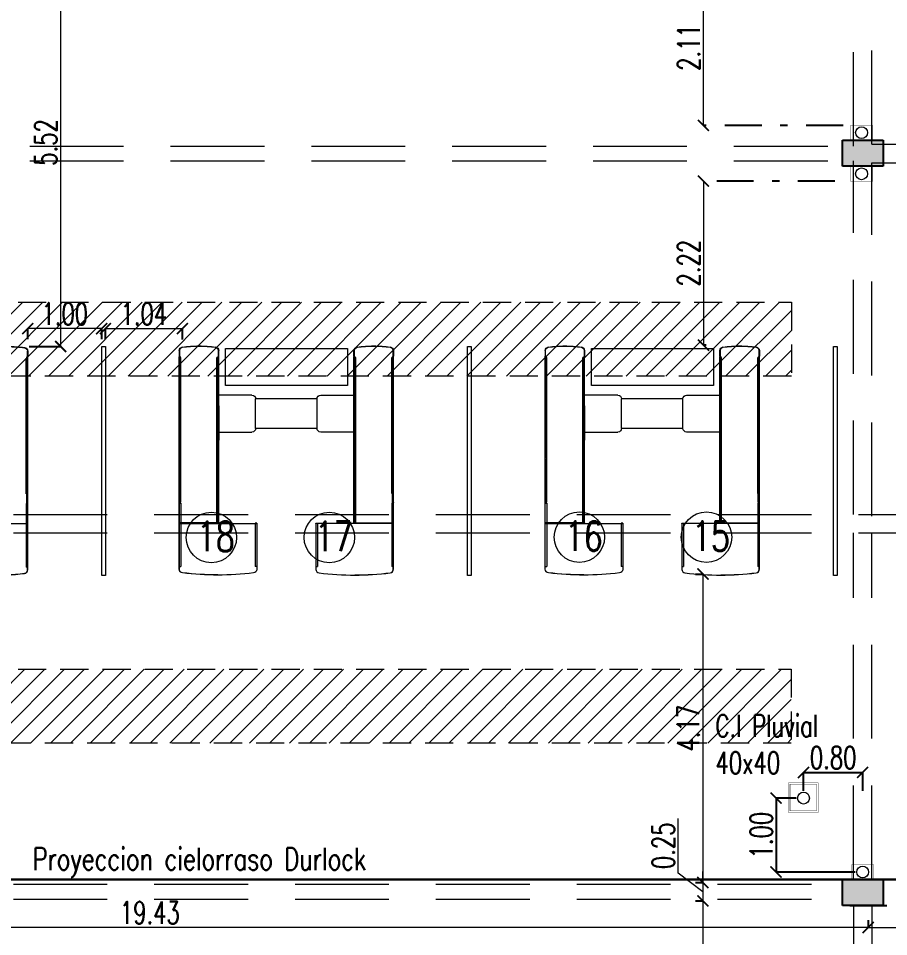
# Model space of a CAD drawing. Header units: millimetres. Extents: x 2828 to 3406, y 849 to 1266.
# Drawn here: x 2907.21 to 2918.99, y 1095.88 to 1108.31 of the extents above; entities that cross this region are included whole.
import ezdxf

# ---------------------------------------------------------------- set-up
doc = ezdxf.new("R2010")
doc.units = ezdxf.units.MM
doc.header["$PDMODE"] = 34
doc.header["$PDSIZE"] = -10
doc.linetypes.add('DASHDOT', pattern=[1, 0.5, -0.25, 0, -0.25])
doc.linetypes.add('DASHED', pattern=[19.05, 12.7, -6.35])
doc.layers.get('DEFPOINTS').update_dxf_attribs({"lineweight": 5})
for name, color, linetype, lineweight in [('0.05', 64, 'Continuous', 5), ('0.15', 41, 'Continuous', 13), ('0.2', 4, 'Continuous', 15), ('0.30', 1, 'Continuous', 25), ('arq cotas', 152, 'Continuous', 13), ('arq tex', 31, 'Continuous', 5), ('columnas', 12, 'Continuous', 20), ('equipa cotas', 222, 'Continuous', 5), ('EQUIPAMIENTO', 4, 'Continuous', 15), ('proyecciones', 221, 'DASHED', 5)]:
    doc.layers.add(name, color=color, linetype=linetype, lineweight=lineweight)
doc.layers.add('lucernarios nuevos', color=252, linetype='DASHED', lineweight=9, true_color=0x696969)
doc.layers.add('texto pluviales', color=52, linetype='Continuous')
doc.styles.add('100', font='romans.shx', dxfattribs={"width": 0.75, "height": 0.2})
doc.styles.add('250-cts', font='romans.shx', dxfattribs={"width": 0.7, "height": 0.25})
doc.dimstyles.new('250', dxfattribs={"dimtxt": 0.3, "dimasz": 0.15, "dimexe": 0, "dimexo": 0.1, "dimgap": 0.05, "dimtad": 1, "dimzin": 0, "dimdsep": 46, "dimtxsty": '250-cts', "dimblk": 'ARCHTICK', "dimcen": 0.02, "dimclrd": 256, "dimclre": 256, "dimclrt": 256, "dimazin": 0, "dimtfac": 1, "dimtofl": 0, "dimtmove": 1, "dimatfit": 0, "dimldrblk": 'OPEN90', "dimfxl": 1, "dimtolj": 1, "dimtzin": 0, "dimlwd": -1, "dimarcsym": 0})

# ---------------------------------------------------------------- blocks, each defined once
blk = doc.blocks.new('jujujujujuj')
for p, q in [((735.859, -551.255), (735.859, -551.333)), ((735.859, -551.272), (735.859, -551.333)), ((735.859, -551.903), (735.859, -551.339)), ((735.861, -551.255), (735.861, -551.33)), ((735.861, -551.255), (735.861, -551.333)), ((735.861, -551.333), (735.861, -551.256)), ((735.861, -551.272), (735.861, -551.333)), ((735.862, -551.334), (735.861, -551.333)), ((735.861, -551.903), (735.861, -551.337)), ((735.861, -551.349), (735.882, -551.349)), ((735.862, -551.466), (735.862, -551.334)), ((735.863, -551.334), (735.871, -551.334)), ((735.863, -551.334), (735.871, -551.334)), ((735.871, -551.336), (735.863, -551.336)), ((735.863, -551.903), (735.863, -551.336)), ((735.871, -551.336), (735.863, -551.336)), ((735.871, -551.336), (735.863, -551.336)), ((735.871, -551.349), (735.863, -551.349)), ((735.871, -551.336), (735.871, -551.334)), ((735.871, -551.336), (735.871, -551.334)), ((735.871, -551.336), (735.871, -551.338)), ((735.878, -551.903), (735.878, -551.349)), ((735.882, -551.903), (735.882, -551.349)), ((736.391, -551.349), (736.37, -551.349)), ((736.37, -551.903), (736.37, -551.349)), ((736.374, -551.903), (736.374, -551.349)), ((736.381, -551.334), (736.389, -551.334)), ((736.381, -551.336), (736.381, -551.334)), ((736.381, -551.334), (736.389, -551.334)), ((736.381, -551.336), (736.381, -551.334)), ((736.381, -551.336), (736.389, -551.336)), ((736.381, -551.336), (736.381, -551.338)), ((736.381, -551.336), (736.389, -551.336)), ((736.381, -551.336), (736.389, -551.336)), ((736.389, -551.334), (736.39, -551.333)), ((736.389, -551.466), (736.389, -551.334)), ((736.389, -551.903), (736.389, -551.336)), ((736.39, -551.333), (736.39, -551.256)), ((736.391, -551.255), (736.391, -551.33)), ((736.391, -551.255), (736.391, -551.325)), ((736.391, -551.333), (736.391, -551.255)), ((736.391, -551.333), (736.391, -551.272)), ((736.391, -551.903), (736.391, -551.337)), ((736.393, -551.333), (736.393, -551.255)), ((736.393, -551.333), (736.393, -551.272)), ((736.393, -551.903), (736.393, -551.339)), ((738.13, -551.228), (736.481, -551.228)), ((736.481, -551.228), (736.481, -551.726)), ((738.13, -551.726), (738.13, -551.228)), ((738.223, -551.333), (738.223, -551.255)), ((738.223, -551.333), (738.223, -551.272)), ((738.223, -551.903), (738.223, -551.339)), ((738.225, -551.255), (738.225, -551.33)), ((738.225, -551.255), (738.225, -551.325)), ((738.225, -551.333), (738.225, -551.255)), ((738.225, -551.333), (738.225, -551.256)), ((738.225, -551.333), (738.225, -551.272)), ((738.226, -551.334), (738.225, -551.333)), ((738.225, -551.903), (738.225, -551.337)), ((738.225, -551.349), (738.246, -551.349)), ((738.226, -551.466), (738.226, -551.334)), ((738.235, -551.334), (738.226, -551.334)), ((738.235, -551.334), (738.226, -551.334)), ((738.235, -551.336), (738.226, -551.336)), ((738.226, -551.903), (738.226, -551.336)), ((738.235, -551.336), (738.226, -551.336)), ((738.235, -551.336), (738.226, -551.336)), ((738.235, -551.336), (738.235, -551.334)), ((738.235, -551.336), (738.235, -551.334)), ((738.235, -551.336), (738.235, -551.338)), ((738.241, -551.903), (738.241, -551.349)), ((738.246, -551.903), (738.246, -551.349)), ((738.755, -551.349), (738.733, -551.349)), ((738.733, -551.903), (738.733, -551.349)), ((738.738, -551.903), (738.738, -551.349)), ((738.753, -551.334), (738.744, -551.334)), ((738.744, -551.336), (738.744, -551.334)), ((738.753, -551.334), (738.744, -551.334)), ((738.744, -551.336), (738.744, -551.334)), ((738.744, -551.336), (738.753, -551.336)), ((738.744, -551.336), (738.744, -551.338)), ((738.744, -551.336), (738.753, -551.336)), ((738.744, -551.336), (738.753, -551.336)), ((738.744, -551.349), (738.753, -551.349)), ((738.753, -551.334), (738.754, -551.333)), ((738.753, -551.466), (738.753, -551.334)), ((738.753, -551.903), (738.753, -551.336)), ((738.754, -551.333), (738.754, -551.256)), ((738.755, -551.255), (738.755, -551.33)), ((738.755, -551.255), (738.755, -551.333)), ((738.755, -551.272), (738.755, -551.333)), ((738.755, -551.903), (738.755, -551.337)), ((738.756, -551.255), (738.756, -551.333)), ((738.756, -551.272), (738.756, -551.333)), ((738.756, -551.903), (738.756, -551.339)), ((735.863, -551.697), (735.878, -551.697)), ((736.374, -551.697), (736.389, -551.697)), ((738.241, -551.697), (738.226, -551.697)), ((738.753, -551.697), (738.738, -551.697)), ((736.481, -551.726), (738.13, -551.726)), ((735.859, -552.469), (735.859, -551.903)), ((735.861, -552.469), (735.861, -551.903)), ((735.862, -552.469), (735.862, -551.903)), ((735.863, -552.469), (735.863, -551.903)), ((735.878, -552.469), (735.878, -551.903)), ((735.882, -552.469), (735.882, -551.903)), ((736.37, -553.588), (736.37, -551.903)), ((736.374, -552.721), (736.374, -551.903)), ((736.389, -552.469), (736.389, -551.903)), ((736.389, -552.469), (736.389, -551.903)), ((736.391, -552.469), (736.391, -551.903)), ((736.843, -551.858), (736.393, -551.858)), ((736.393, -552.469), (736.393, -551.903)), ((736.893, -552.308), (736.893, -551.908)), ((736.893, -551.908), (737.723, -551.908)), ((737.723, -552.308), (737.723, -551.908)), ((737.773, -551.858), (738.223, -551.858)), ((738.223, -552.469), (738.223, -551.903)), ((738.225, -552.469), (738.225, -551.903)), ((738.226, -552.469), (738.226, -551.903)), ((738.226, -552.469), (738.226, -551.903)), ((738.241, -552.721), (738.241, -551.903)), ((738.246, -553.588), (738.246, -551.903)), ((738.733, -552.469), (738.733, -551.903)), ((738.738, -552.469), (738.738, -551.903)), ((738.753, -552.469), (738.753, -551.903)), ((738.753, -552.469), (738.753, -551.903)), ((738.755, -552.469), (738.755, -551.903)), ((738.756, -552.469), (738.756, -551.903)), ((736.393, -552.004), (736.393, -552.469)), ((738.223, -552.004), (738.223, -552.469)), ((736.893, -552.308), (737.723, -552.308)), ((736.393, -552.358), (736.843, -552.358)), ((738.223, -552.358), (737.773, -552.358)), ((735.859, -553.308), (735.859, -552.469)), ((735.861, -553.308), (735.861, -552.469)), ((735.863, -552.711), (735.863, -552.469)), ((735.878, -552.706), (735.878, -552.469)), ((735.882, -553.188), (735.882, -552.469)), ((736.391, -553.586), (736.391, -552.469)), ((736.393, -553.587), (736.393, -552.469)), ((738.223, -553.587), (738.223, -552.469)), ((738.225, -553.586), (738.225, -552.469)), ((738.733, -553.188), (738.733, -552.469)), ((738.738, -552.706), (738.738, -552.469)), ((738.753, -552.711), (738.753, -552.469)), ((738.755, -553.308), (738.755, -552.469)), ((738.756, -553.308), (738.756, -552.469)), ((735.864, -552.72), (735.864, -553.311)), ((735.878, -552.721), (735.878, -553.308)), ((736.374, -552.721), (736.374, -553.586)), ((736.387, -552.72), (736.387, -553.586)), ((738.229, -552.72), (738.229, -553.586)), ((738.241, -552.721), (738.241, -553.586)), ((738.738, -552.721), (738.738, -553.308)), ((738.752, -552.72), (738.752, -553.311)), ((735.878, -553.188), (735.882, -553.188)), ((738.738, -553.188), (738.733, -553.188)), ((735.861, -553.308), (735.882, -553.308)), ((735.861, -553.318), (735.882, -553.318)), ((738.755, -553.308), (738.733, -553.308)), ((738.755, -553.318), (738.733, -553.318)), ((736.391, -553.586), (736.37, -553.586)), ((738.225, -553.586), (738.246, -553.586)), ((735.861, -553.593), (736.908, -553.593)), ((735.871, -553.59), (735.863, -553.59)), ((735.871, -553.591), (735.863, -553.591)), ((735.871, -553.595), (735.863, -553.595)), ((735.871, -553.596), (735.863, -553.596)), ((736.387, -553.588), (735.864, -553.588)), ((736.387, -553.59), (735.864, -553.59)), ((735.871, -553.591), (735.871, -553.59)), ((735.871, -553.595), (735.871, -553.596)), ((736.381, -553.59), (736.381, -553.588)), ((736.381, -553.588), (736.389, -553.588)), ((736.381, -553.59), (736.389, -553.59)), ((736.909, -553.59), (736.886, -553.59)), ((736.897, -553.595), (736.906, -553.595)), ((736.897, -553.595), (736.897, -553.596)), ((736.897, -553.596), (736.906, -553.596)), ((737.706, -553.59), (737.729, -553.59)), ((738.755, -553.593), (737.708, -553.593)), ((737.718, -553.595), (737.709, -553.595)), ((737.718, -553.596), (737.709, -553.596)), ((737.718, -553.595), (737.718, -553.596)), ((738.235, -553.588), (738.226, -553.588)), ((738.235, -553.59), (738.226, -553.59)), ((738.229, -553.588), (738.752, -553.588)), ((738.229, -553.59), (738.752, -553.59)), ((738.235, -553.59), (738.235, -553.588)), ((738.744, -553.591), (738.744, -553.59)), ((738.744, -553.59), (738.753, -553.59)), ((738.744, -553.591), (738.753, -553.591)), ((738.744, -553.595), (738.753, -553.595)), ((738.744, -553.595), (738.744, -553.596)), ((738.744, -553.596), (738.753, -553.596)), ((735.861, -554.178), (735.882, -554.178)), ((736.908, -554.178), (736.886, -554.178)), ((737.708, -554.178), (737.729, -554.178)), ((738.755, -554.178), (738.733, -554.178))]:
    blk.add_line(p, q)
for points in [[(736.382, -554.293, -0.031264), (735.903, -554.263, -0.382093), (735.859, -554.214), (735.859, -553.308)], [(736.382, -554.291, -0.031265), (735.903, -554.262, -0.382159), (735.861, -554.214), (735.861, -553.311)], [(738.234, -554.291, 0.031265), (738.712, -554.262, 0.382159), (738.755, -554.214), (738.755, -553.308)], [(738.234, -554.293, 0.031264), (738.713, -554.263, 0.382093), (738.756, -554.214), (738.756, -553.308)], [(736.909, -553.59), (736.909, -554.214, -0.382093), (736.866, -554.263, -0.030828), (736.38, -554.293)], [(737.706, -553.59), (737.706, -554.214, 0.382093), (737.75, -554.263, 0.030828), (738.236, -554.293)]]:
    blk.add_lwpolyline(points, format="xyb")
for points in [[(735.882, -553.318), (735.882, -554.178)], [(738.733, -553.318), (738.733, -554.178)], [(736.886, -553.59), (736.886, -554.178)], [(736.908, -553.598), (736.908, -554.227)], [(737.708, -553.598), (737.708, -554.227)], [(737.729, -553.59), (737.729, -554.178)]]:
    blk.add_lwpolyline(points)
for centre, radius, start, end in [((735.915, -551.261), 0.0556, 103.2615, 173.5291), ((735.915, -551.261), 0.054, 103.2615, 173.5291), ((735.915, -551.261), 0.054, 103.2615, 173.5291), ((735.915, -551.262), 0.054, 104.4487, 173.5291), ((736.126, -552.971), 1.778, 90, 97.2347), ((736.126, -552.948), 1.753, 90, 97.3521), ((736.126, -552.971), 1.777, 90, 97.2347), ((736.126, -552.971), 1.777, 90, 97.2347), ((736.126, -552.971), 1.778, 82.7653, 90), ((736.126, -552.948), 1.753, 82.6479, 90), ((736.126, -552.971), 1.777, 82.7653, 90), ((736.126, -552.971), 1.777, 82.7653, 90), ((736.337, -551.261), 0.0556, 6.4709, 76.7385), ((736.337, -551.261), 0.054, 6.4709, 76.7385), ((736.337, -551.261), 0.054, 6.4709, 76.7385), ((736.337, -551.262), 0.054, 6.4709, 75.5513), ((738.278, -551.261), 0.0556, 103.2615, 173.5291), ((738.278, -551.261), 0.054, 103.2615, 173.5291), ((738.278, -551.261), 0.054, 103.2615, 173.5291), ((738.279, -551.262), 0.054, 104.4487, 173.5291), ((738.49, -552.948), 1.753, 90, 97.3521), ((738.49, -552.971), 1.778, 90, 97.2347), ((738.49, -552.971), 1.777, 90, 97.2347), ((738.49, -552.971), 1.777, 90, 97.2347), ((738.49, -552.971), 1.778, 82.7653, 90), ((738.49, -552.948), 1.753, 82.6479, 90), ((738.49, -552.971), 1.777, 82.7653, 90), ((738.49, -552.971), 1.777, 82.7653, 90), ((738.701, -551.261), 0.054, 6.4709, 76.7385), ((738.701, -551.261), 0.054, 6.4709, 76.7385), ((738.701, -551.261), 0.0556, 6.4709, 76.7385), ((738.701, -551.262), 0.054, 6.4709, 75.5513), ((735.863, -551.333), 0.0032, 180, 270), ((735.863, -551.333), 0.0032, 180, 270), ((735.863, -551.339), 0.0032, 90, 180), ((735.863, -551.333), 0.0016, 180, 270), ((735.863, -551.333), 0.0016, 180, 270), ((736.389, -551.333), 0.0016, 270, 0), ((736.389, -551.333), 0.0032, 270, 0), ((736.389, -551.333), 0.0016, 270, 0), ((736.389, -551.333), 0.0032, 270, 0), ((736.389, -551.339), 0.0032, 0, 90), ((738.226, -551.333), 0.0032, 180, 270), ((738.226, -551.333), 0.0032, 180, 270), ((738.226, -551.339), 0.0032, 90, 180), ((738.226, -551.333), 0.0016, 180, 270), ((738.226, -551.333), 0.0016, 180, 270), ((738.753, -551.333), 0.0016, 270, 0), ((738.753, -551.333), 0.0032, 270, 0), ((738.753, -551.333), 0.0016, 270, 0), ((738.753, -551.333), 0.0032, 270, 0), ((738.753, -551.339), 0.0032, 0, 90), ((736.843, -551.908), 0.05, 0, 90), ((737.773, -551.908), 0.05, 90, 180), ((736.843, -552.308), 0.05, 270, 0), ((737.773, -552.308), 0.05, 180, 270), ((735.863, -553.308), 0.0032, 180, 286.3348), ((735.863, -553.308), 0.0016, 180, 304.2289), ((738.753, -553.308), 0.0032, 253.6652, 0), ((738.753, -553.308), 0.0016, 235.7711, 0), ((736.389, -553.587), 0.0032, 270, 0), ((736.389, -553.587), 0.0016, 270, 0), ((738.226, -553.587), 0.0032, 180, 270), ((738.226, -553.587), 0.0016, 180, 270), ((735.863, -553.598), 0.0032, 90, 180), ((735.863, -553.598), 0.0016, 90, 180), ((736.906, -553.598), 0.0032, 0, 90), ((736.906, -553.598), 0.0016, 0, 90), ((737.709, -553.598), 0.0032, 90, 180), ((737.709, -553.598), 0.0016, 90, 180), ((738.753, -553.598), 0.0032, 0, 90), ((738.753, -553.598), 0.0016, 0, 90)]:
    blk.add_arc(centre, radius, start, end)
blk = doc.blocks.new('columnas')
at = {"layer": '0.05'}
h = blk.add_hatch(color=256, dxfattribs=at)
h.dxf.hatch_style = 1
h.paths.add_polyline_path([(7.351, 49.616), (7.901, 49.616), (7.901, 49.966), (7.351, 49.966)])
at = {"layer": '0.30', "lineweight": -2, "ltscale": 0.05}
h = blk.add_hatch(dxfattribs=at)
h.set_pattern_fill('ANSI31', color=256, scale=10000000000)
h.paths.add_polyline_path([(7.351, 49.616), (7.901, 49.616), (7.901, 49.966), (7.351, 49.966)])
at = {"layer": '0.15', "lineweight": -2, "ltscale": 0.05}
for p, q in [((7.901, 49.966), (7.351, 49.966)), ((7.351, 49.966), (7.351, 49.616)), ((7.901, 49.616), (7.901, 49.966)), ((7.351, 49.616), (7.901, 49.616))]:
    blk.add_line(p, q, dxfattribs=at)
at = {"layer": '0.30'}
for p, q in [((7.351, 49.966), (7.901, 49.966)), ((7.351, 49.616), (7.351, 49.966)), ((7.901, 49.966), (7.901, 49.616)), ((7.901, 49.616), (7.351, 49.616))]:
    blk.add_line(p, q, dxfattribs=at)
blk = doc.blocks.new('_ARCHTICK')
at = {"color": 0, "linetype": 'ByBlock', "const_width": 0.15}
blk.add_lwpolyline([(-0.5, -0.5), (0.5, 0.5)], dxfattribs=at)
blk = doc.blocks.new('*D184')
at = {"layer": 'arq cotas', "linetype": 'DASHDOT', "lineweight": -2, "transparency": 16777216}
for p, q in [((2918.709, 1096.107), (2918.709, 1096.007)), ((2936.936, 1095.907), (2936.936, 1096.007))]:
    blk.add_line(p, q, dxfattribs=at)
at = {"layer": 'arq cotas', "transparency": 16777216}
blk.add_line((2918.709, 1096.007), (2936.936, 1096.007), dxfattribs=at)
at = {"layer": 'DEFPOINTS', "color": 0, "transparency": 16777216}
for p in [(2918.709, 1096.007), (2936.936, 1096.007), (2936.936, 1096.007)]:
    blk.add_point(p, dxfattribs=at)
at = {"layer": 'arq cotas', "transparency": 16777216, "xscale": 0.15, "yscale": 0.15, "zscale": 0.15, "rotation": 180}
blk.add_blockref('_ARCHTICK', (2918.709, 1096.007), dxfattribs=at)
at = {"layer": 'arq cotas', "transparency": 16777216, "xscale": 0.15, "yscale": 0.15, "zscale": 0.15}
blk.add_blockref('_ARCHTICK', (2936.936, 1096.007), dxfattribs=at)
at = {"layer": 'arq cotas', "transparency": 16777216, "insert": (2927.823, 1096.207), "char_height": 0.3, "attachment_point": 5, "style": '250-cts'}
blk.add_mtext('\\A1;18.23', dxfattribs=at)
blk = doc.blocks.new('_Open90')
at = {"color": 0, "linetype": 'ByBlock', "lineweight": -2}
for p, q in [((0, 0), (-1, 0)), ((-0.5, 0.5), (0, 0)), ((0, 0), (-0.5, -0.5))]:
    blk.add_line(p, q, dxfattribs=at)
blk = doc.blocks.new('*D280')
at = {"layer": 'DEFPOINTS', "color": 0, "transparency": 16777216}
for p in [(2918.359, 1106.106), (2916.481, 1103.886), (2916.615, 1103.886)]:
    blk.add_point(p, dxfattribs=at)
at = {"layer": 'equipa cotas', "linetype": 'DASHDOT', "lineweight": -2, "transparency": 16777216}
for p, q in [((2918.259, 1106.106), (2916.481, 1106.106)), ((2916.515, 1103.886), (2916.481, 1103.886))]:
    blk.add_line(p, q, dxfattribs=at)
at = {"layer": 'equipa cotas', "transparency": 16777216}
blk.add_line((2916.481, 1106.106), (2916.481, 1103.886), dxfattribs=at)
at = {"layer": 'equipa cotas', "transparency": 16777216, "xscale": 0.15, "yscale": 0.15, "zscale": 0.15}
for p, rotation in [((2916.481, 1106.106), 90), ((2916.481, 1103.886), 270)]:
    blk.add_blockref('_ARCHTICK', p, dxfattribs=dict(at, rotation=rotation))
at = {"layer": 'equipa cotas', "transparency": 16777216, "insert": (2916.281, 1104.996), "char_height": 0.3, "attachment_point": 5, "rotation": 90, "style": '250-cts'}
blk.add_mtext('\\A1;2.22', dxfattribs=at)
blk = doc.blocks.new('*D217')
at = {"layer": 'DEFPOINTS', "color": 0, "transparency": 16777216}
for p in [(2916.473, 1100.789), (2916.473, 1096.617), (2916.473, 1096.617)]:
    blk.add_point(p, dxfattribs=at)
at = {"layer": 'equipa cotas', "linetype": 'DASHDOT', "lineweight": -2, "transparency": 16777216}
for p, q in [((2916.373, 1100.789), (2916.473, 1100.789)), ((2916.373, 1096.617), (2916.473, 1096.617))]:
    blk.add_line(p, q, dxfattribs=at)
at = {"layer": 'equipa cotas', "transparency": 16777216}
blk.add_line((2916.473, 1100.789), (2916.473, 1096.617), dxfattribs=at)
at = {"layer": 'equipa cotas', "transparency": 16777216, "xscale": 0.15, "yscale": 0.15, "zscale": 0.15}
for p, rotation in [((2916.473, 1100.789), 90), ((2916.473, 1096.617), 270)]:
    blk.add_blockref('_ARCHTICK', p, dxfattribs=dict(at, rotation=rotation))
at = {"layer": 'equipa cotas', "transparency": 16777216, "insert": (2916.273, 1098.703), "char_height": 0.3, "attachment_point": 5, "rotation": 90, "style": '250-cts'}
blk.add_mtext('\\A1;4.17', dxfattribs=at)
blk = doc.blocks.new('*D218')
at = {"layer": 'DEFPOINTS', "color": 0, "transparency": 16777216}
for p in [(2916.473, 1096.367), (2916.473, 1092.576), (2916.48, 1092.576)]:
    blk.add_point(p, dxfattribs=at)
at = {"layer": 'equipa cotas', "linetype": 'DASHDOT', "lineweight": -2, "transparency": 16777216}
for p, q in [((2916.373, 1096.367), (2916.473, 1096.367)), ((2916.38, 1092.576), (2916.473, 1092.576))]:
    blk.add_line(p, q, dxfattribs=at)
at = {"layer": 'equipa cotas', "transparency": 16777216}
blk.add_line((2916.473, 1096.367), (2916.473, 1092.576), dxfattribs=at)
at = {"layer": 'equipa cotas', "transparency": 16777216, "xscale": 0.15, "yscale": 0.15, "zscale": 0.15}
for p, rotation in [((2916.473, 1096.367), 90), ((2916.473, 1092.576), 270)]:
    blk.add_blockref('_ARCHTICK', p, dxfattribs=dict(at, rotation=rotation))
at = {"layer": 'equipa cotas', "transparency": 16777216, "insert": (2916.273, 1094.472), "char_height": 0.3, "attachment_point": 5, "rotation": 90, "style": '250-cts'}
blk.add_mtext('\\A1;3.79', dxfattribs=at)
blk = doc.blocks.new('*D226')
at = {"layer": 'DEFPOINTS', "color": 0, "transparency": 16777216}
for p in [(2907.785, 1109.387), (2907.26, 1103.868), (2907.785, 1103.868)]:
    blk.add_point(p, dxfattribs=at)
at = {"layer": 'equipa cotas', "linetype": 'DASHDOT', "lineweight": -2, "transparency": 16777216}
for p, q in [((2907.685, 1109.387), (2907.785, 1109.387)), ((2907.36, 1103.868), (2907.785, 1103.868))]:
    blk.add_line(p, q, dxfattribs=at)
at = {"layer": 'equipa cotas', "transparency": 16777216}
blk.add_line((2907.785, 1109.387), (2907.785, 1103.868), dxfattribs=at)
at = {"layer": 'equipa cotas', "transparency": 16777216, "xscale": 0.15, "yscale": 0.15, "zscale": 0.15}
for p, rotation in [((2907.785, 1109.387), 90), ((2907.785, 1103.868), 270)]:
    blk.add_blockref('_ARCHTICK', p, dxfattribs=dict(at, rotation=rotation))
at = {"layer": 'equipa cotas', "transparency": 16777216, "insert": (2907.585, 1106.628), "char_height": 0.3, "attachment_point": 5, "rotation": 90, "style": '250-cts'}
blk.add_mtext('\\A1;5.52', dxfattribs=at)
blk = doc.blocks.new('*D239')
at = {"layer": 'DEFPOINTS', "color": 0, "transparency": 16777216}
for p in [(2916.473, 1096.617), (2916.473, 1096.367), (2916.48, 1096.367)]:
    blk.add_point(p, dxfattribs=at)
at = {"layer": 'equipa cotas', "transparency": 16777216}
for p, q in [((2916.138, 1096.743), (2916.138, 1097.483)), ((2916.473, 1096.492), (2916.138, 1096.743)), ((2916.473, 1096.617), (2916.473, 1096.767)), ((2916.473, 1096.617), (2916.473, 1096.367)), ((2916.473, 1096.367), (2916.473, 1096.217))]:
    blk.add_line(p, q, dxfattribs=at)
at = {"layer": 'equipa cotas', "linetype": 'DASHDOT', "lineweight": -2, "transparency": 16777216}
for p, q in [((2916.373, 1096.617), (2916.473, 1096.617)), ((2916.38, 1096.367), (2916.473, 1096.367))]:
    blk.add_line(p, q, dxfattribs=at)
at = {"layer": 'equipa cotas', "transparency": 16777216, "xscale": 0.15, "yscale": 0.15, "zscale": 0.15}
for p, rotation in [((2916.473, 1096.617), 270), ((2916.473, 1096.367), 90)]:
    blk.add_blockref('_ARCHTICK', p, dxfattribs=dict(at, rotation=rotation))
at = {"layer": 'equipa cotas', "transparency": 16777216, "insert": (2915.938, 1097.113), "char_height": 0.3, "attachment_point": 5, "rotation": 90, "style": '250-cts'}
blk.add_mtext('\\A1;0.25', dxfattribs=at)
blk = doc.blocks.new('*D266')
at = {"layer": 'DEFPOINTS', "color": 0, "transparency": 16777216}
for p in [(2907.34, 1104.11), (2907.34, 1103.868), (2908.34, 1103.868)]:
    blk.add_point(p, dxfattribs=at)
at = {"layer": 'equipa cotas', "linetype": 'DASHDOT', "lineweight": -2, "transparency": 16777216}
for p, q in [((2907.34, 1103.968), (2907.34, 1104.11)), ((2908.34, 1103.968), (2908.34, 1104.11))]:
    blk.add_line(p, q, dxfattribs=at)
at = {"layer": 'equipa cotas', "transparency": 16777216}
blk.add_line((2908.34, 1104.11), (2907.34, 1104.11), dxfattribs=at)
at = {"layer": 'equipa cotas', "transparency": 16777216, "xscale": 0.15, "yscale": 0.15, "zscale": 0.15, "rotation": 180}
blk.add_blockref('_ARCHTICK', (2907.34, 1104.11), dxfattribs=at)
at = {"layer": 'equipa cotas', "transparency": 16777216, "xscale": 0.15, "yscale": 0.15, "zscale": 0.15}
blk.add_blockref('_ARCHTICK', (2908.34, 1104.11), dxfattribs=at)
at = {"layer": 'equipa cotas', "transparency": 16777216, "insert": (2907.84, 1104.31), "char_height": 0.3, "attachment_point": 5, "style": '250-cts'}
blk.add_mtext('\\A1;1.00', dxfattribs=at)
blk = doc.blocks.new('*D320')
at = {"layer": 'DEFPOINTS', "color": 0, "transparency": 16777216}
for p in [(2909.432, 1104.11), (2908.39, 1103.868), (2909.432, 1103.861)]:
    blk.add_point(p, dxfattribs=at)
at = {"layer": 'equipa cotas', "linetype": 'DASHDOT', "lineweight": -2, "transparency": 16777216}
for p, q in [((2908.39, 1103.968), (2908.39, 1104.11)), ((2909.432, 1103.961), (2909.432, 1104.11))]:
    blk.add_line(p, q, dxfattribs=at)
at = {"layer": 'equipa cotas', "transparency": 16777216}
blk.add_line((2908.39, 1104.11), (2909.432, 1104.11), dxfattribs=at)
at = {"layer": 'equipa cotas', "transparency": 16777216, "xscale": 0.15, "yscale": 0.15, "zscale": 0.15, "rotation": 180}
blk.add_blockref('_ARCHTICK', (2908.39, 1104.11), dxfattribs=at)
at = {"layer": 'equipa cotas', "transparency": 16777216, "xscale": 0.15, "yscale": 0.15, "zscale": 0.15}
blk.add_blockref('_ARCHTICK', (2909.432, 1104.11), dxfattribs=at)
at = {"layer": 'equipa cotas', "transparency": 16777216, "insert": (2908.911, 1104.31), "char_height": 0.3, "attachment_point": 5, "style": '250-cts'}
blk.add_mtext('\\A1;1.04', dxfattribs=at)
blk = doc.blocks.new('*D267')
at = {"layer": 'arq cotas', "linetype": 'DASHDOT', "lineweight": -2, "transparency": 16777216}
for p, q in [((2899.277, 1096.207), (2899.277, 1096.007)), ((2918.709, 1096.107), (2918.709, 1096.007))]:
    blk.add_line(p, q, dxfattribs=at)
at = {"layer": 'arq cotas', "transparency": 16777216}
blk.add_line((2918.709, 1096.007), (2899.277, 1096.007), dxfattribs=at)
at = {"layer": 'DEFPOINTS', "color": 0, "transparency": 16777216}
for p in [(2899.277, 1096.307), (2899.277, 1096.007), (2918.709, 1096.007)]:
    blk.add_point(p, dxfattribs=at)
at = {"layer": 'arq cotas', "transparency": 16777216, "xscale": 0.15, "yscale": 0.15, "zscale": 0.15, "rotation": 180}
blk.add_blockref('_ARCHTICK', (2899.277, 1096.007), dxfattribs=at)
at = {"layer": 'arq cotas', "transparency": 16777216, "xscale": 0.15, "yscale": 0.15, "zscale": 0.15}
blk.add_blockref('_ARCHTICK', (2918.709, 1096.007), dxfattribs=at)
at = {"layer": 'arq cotas', "transparency": 16777216, "insert": (2908.993, 1096.207), "char_height": 0.3, "attachment_point": 5, "style": '250-cts'}
blk.add_mtext('\\A1;19.43', dxfattribs=at)
blk = doc.blocks.new('*D363')
at = {"layer": 'DEFPOINTS', "color": 0, "transparency": 16777216}
for p in [(2917.834, 1097.758), (2917.462, 1096.758), (2918.634, 1096.758)]:
    blk.add_point(p, dxfattribs=at)
at = {"layer": 'texto pluviales', "lineweight": -2, "transparency": 16777216}
for p, q in [((2917.734, 1097.758), (2917.462, 1097.758)), ((2918.534, 1096.758), (2917.462, 1096.758))]:
    blk.add_line(p, q, dxfattribs=at)
at = {"layer": 'texto pluviales', "transparency": 16777216}
blk.add_line((2917.462, 1097.758), (2917.462, 1096.758), dxfattribs=at)
at = {"layer": 'texto pluviales', "transparency": 16777216, "xscale": 0.15, "yscale": 0.15, "zscale": 0.15}
for p, rotation in [((2917.462, 1097.758), 90), ((2917.462, 1096.758), 270)]:
    blk.add_blockref('_ARCHTICK', p, dxfattribs=dict(at, rotation=rotation))
at = {"layer": 'texto pluviales', "transparency": 16777216, "insert": (2917.262, 1097.258), "char_height": 0.3, "attachment_point": 5, "rotation": 90, "style": '250-cts'}
blk.add_mtext('\\A1;1.00', dxfattribs=at)
blk = doc.blocks.new('*D364')
at = {"layer": 'DEFPOINTS', "color": 0, "transparency": 16777216}
for p in [(2918.634, 1098.105), (2917.834, 1097.758), (2918.634, 1097.758)]:
    blk.add_point(p, dxfattribs=at)
at = {"layer": 'texto pluviales', "lineweight": -2, "transparency": 16777216}
for p, q in [((2917.834, 1097.858), (2917.834, 1098.105)), ((2918.634, 1097.858), (2918.634, 1098.105))]:
    blk.add_line(p, q, dxfattribs=at)
at = {"layer": 'texto pluviales', "transparency": 16777216}
blk.add_line((2917.834, 1098.105), (2918.634, 1098.105), dxfattribs=at)
at = {"layer": 'texto pluviales', "transparency": 16777216, "xscale": 0.15, "yscale": 0.15, "zscale": 0.15, "rotation": 180}
blk.add_blockref('_ARCHTICK', (2917.834, 1098.105), dxfattribs=at)
at = {"layer": 'texto pluviales', "transparency": 16777216, "xscale": 0.15, "yscale": 0.15, "zscale": 0.15}
blk.add_blockref('_ARCHTICK', (2918.634, 1098.105), dxfattribs=at)
at = {"layer": 'texto pluviales', "transparency": 16777216, "insert": (2918.234, 1098.305), "char_height": 0.3, "attachment_point": 5, "style": '250-cts'}
blk.add_mtext('\\A1;0.80', dxfattribs=at)
blk = doc.blocks.new('*D365')
at = {"layer": 'arq cotas', "linetype": 'DASHDOT', "lineweight": -2, "transparency": 16777216}
for p, q in [((2918.459, 1096.307), (2919.757, 1096.307)), ((2920.014, 1092.658), (2919.757, 1092.658))]:
    blk.add_line(p, q, dxfattribs=at)
at = {"layer": 'arq cotas', "transparency": 16777216}
blk.add_line((2919.757, 1096.307), (2919.757, 1092.658), dxfattribs=at)
at = {"layer": 'DEFPOINTS', "color": 0, "transparency": 16777216}
for p in [(2918.359, 1096.307), (2919.757, 1092.658), (2920.114, 1092.658)]:
    blk.add_point(p, dxfattribs=at)
at = {"layer": 'arq cotas', "transparency": 16777216, "xscale": 0.15, "yscale": 0.15, "zscale": 0.15}
for p, rotation in [((2919.757, 1096.307), 90), ((2919.757, 1092.658), 270)]:
    blk.add_blockref('_ARCHTICK', p, dxfattribs=dict(at, rotation=rotation))
at = {"layer": 'arq cotas', "transparency": 16777216, "insert": (2919.557, 1094.483), "char_height": 0.3, "attachment_point": 5, "rotation": 90, "style": '250-cts'}
blk.add_mtext('\\A1;3.65', dxfattribs=at)
blk = doc.blocks.new('*D374')
at = {"layer": 'DEFPOINTS', "color": 0, "transparency": 16777216}
for p in [(2916.481, 1108.966), (2917.197, 1108.966), (2918.468, 1106.859)]:
    blk.add_point(p, dxfattribs=at)
at = {"layer": 'equipa cotas', "linetype": 'DASHDOT', "lineweight": -2, "transparency": 16777216}
for p, q in [((2917.097, 1108.966), (2916.481, 1108.966)), ((2918.368, 1106.859), (2916.481, 1106.859))]:
    blk.add_line(p, q, dxfattribs=at)
at = {"layer": 'equipa cotas', "transparency": 16777216}
blk.add_line((2916.481, 1106.859), (2916.481, 1108.966), dxfattribs=at)
at = {"layer": 'equipa cotas', "transparency": 16777216, "xscale": 0.15, "yscale": 0.15, "zscale": 0.15}
for p, rotation in [((2916.481, 1108.966), 90), ((2916.481, 1106.859), 270)]:
    blk.add_blockref('_ARCHTICK', p, dxfattribs=dict(at, rotation=rotation))
at = {"layer": 'equipa cotas', "transparency": 16777216, "insert": (2916.281, 1107.912), "char_height": 0.3, "attachment_point": 5, "rotation": 90, "style": '250-cts'}
blk.add_mtext('\\A1;2.11', dxfattribs=at)
blk = doc.blocks.new('A$C371A6B59')
at = {"layer": 'lucernarios nuevos'}
h = blk.add_hatch(dxfattribs=at)
h.set_pattern_fill('ANSI31', color=256, scale=0.06)
h.set_pattern_definition([(45, (-2919.5706, -1108.54296), (-0.134703842, 0.134703842), [])])
h.paths.add_polyline_path([(-19.219, 1), (-1.902, 1), (-1.902, 0), (-19.219, 0)])
at = {"layer": 'lucernarios nuevos', "ltscale": 0.03}
blk.add_lwpolyline([(-19.219, 1), (-1.902, 1), (-1.902, 0), (-19.219, 0)], close=True, dxfattribs=at)

msp = doc.modelspace()

# ---------------------------------------------------------------- hatches: boundary and pattern name
at = {"layer": 'lucernarios nuevos', "ltscale": 0.03}
h = msp.add_hatch(dxfattribs=at)
h.set_pattern_fill('ANSI31', color=256, scale=0.06)
h.set_pattern_definition([(45, (0, -10.04184), (-0.134703842, 0.134703842), [])])
h.paths.add_polyline_path([(2900.351, 1099.501), (2917.668, 1099.501), (2917.668, 1098.501), (2900.351, 1098.501)])

# ---------------------------------------------------------------- linework, layer by layer
at = {"layer": '0.15', "const_width": 0.005}
for points in [[(2918.488, 1106.659), (2918.468, 1106.659), (2918.468, 1106.859), (2918.771, 1106.859), (2918.771, 1106.659), (2918.752, 1106.659)], [(2918.488, 1106.306), (2918.468, 1106.306), (2918.468, 1106.106), (2918.771, 1106.106), (2918.771, 1106.306), (2918.752, 1106.306)], [(2918.765, 1096.657), (2918.785, 1096.657), (2918.785, 1096.857), (2918.483, 1096.857), (2918.483, 1096.657), (2918.502, 1096.657)]]:
    msp.add_lwpolyline(points, dxfattribs=at)
at = {"layer": '0.15', "const_width": 0.005, "elevation": 84.772}
for points in [[(2917.631, 1097.965), (2918.031, 1097.965), (2918.031, 1097.565), (2917.631, 1097.565)], [(2917.651, 1097.945), (2918.011, 1097.945), (2918.011, 1097.585), (2917.651, 1097.585)]]:
    msp.add_lwpolyline(points, close=True, dxfattribs=at)
at = {"layer": '0.2'}
for centre in [(2918.619, 1106.761), (2918.619, 1106.204), (2917.834, 1097.758), (2918.634, 1096.758)]:
    msp.add_circle(centre, 0.08, dxfattribs=at)
at = {"layer": 'EQUIPAMIENTO'}
for points in [[(2908.34, 1103.868), (2908.39, 1103.868), (2908.39, 1100.768), (2908.34, 1100.768)], [(2913.29, 1103.868), (2913.34, 1103.868), (2913.34, 1100.768), (2913.29, 1100.768)], [(2918.24, 1103.868), (2918.29, 1103.868), (2918.29, 1100.768), (2918.24, 1100.768)]]:
    msp.add_lwpolyline(points, close=True, dxfattribs=at)
for centre in [(2909.824, 1101.284), (2911.42, 1101.284), (2914.802, 1101.288), (2916.521, 1101.288)]:
    msp.add_circle(centre, 0.341, dxfattribs=at)
at = {"layer": 'lucernarios nuevos', "ltscale": 0.03}
msp.add_lwpolyline([(2900.351, 1099.501), (2917.668, 1099.501), (2917.668, 1098.501), (2900.351, 1098.501)], close=True, dxfattribs=at)
at = {"layer": 'proyecciones', "color": 251, "ltscale": 0.1, "true_color": 0x6b6b6b}
for p, q in [((2918.509, 1106.578), (2918.509, 1111.507)), ((2918.759, 1106.603), (2918.759, 1111.507)), ((2901.652, 1106.578), (2918.509, 1106.578)), ((2918.759, 1106.603), (2936.427, 1106.603)), ((2901.652, 1106.378), (2918.509, 1106.378)), ((2918.509, 1101.595), (2918.509, 1106.378)), ((2918.759, 1106.353), (2936.427, 1106.353)), ((2918.759, 1101.57), (2918.759, 1106.353)), ((2903.336, 1101.595), (2936.809, 1101.595)), ((2918.759, 1101.595), (2936.809, 1101.595)), ((2903.336, 1101.345), (2936.809, 1101.345)), ((2918.509, 1096.657), (2918.509, 1101.345)), ((2918.759, 1096.657), (2918.759, 1101.345)), ((2918.759, 1101.345), (2936.809, 1101.345)), ((2903.336, 1096.592), (2918.209, 1096.592)), ((2903.336, 1096.392), (2918.209, 1096.392)), ((2918.509, 1096.307), (2918.509, 1092.658)), ((2918.759, 1096.307), (2918.759, 1092.658))]:
    msp.add_line(p, q, dxfattribs=at)
at = {"layer": 'proyecciones', "ltscale": 0.05, "const_width": 0.03}
msp.add_lwpolyline([(2899.552, 1096.657), (2954.944, 1096.657)], dxfattribs=at)
at = {"layer": 'texto pluviales', "const_width": 0.005}
msp.add_lwpolyline([(2918.359, 1096.657), (2918.909, 1096.657), (2918.909, 1096.307), (2918.359, 1096.307)], close=True, dxfattribs=at)

# ---------------------------------------------------------------- block references
at = {"layer": 'columnas'}
for p in [(2911.008, 1056.691), (2911.008, 1046.691)]:
    msp.add_blockref('columnas', p, dxfattribs=at)
at = {"layer": 'EQUIPAMIENTO', "xscale": -1}
for p in [(3643.199, 1655.061), (3648.146, 1655.068), (3653.096, 1655.068)]:
    msp.add_blockref('jujujujujuj', p, dxfattribs=at)
at = {"layer": 'lucernarios nuevos'}
msp.add_blockref('A$C371A6B59', (2919.571, 1103.466), dxfattribs=at)

# ---------------------------------------------------------------- texts
at = {"layer": 'arq tex', "insert": (2907.406, 1097.085), "char_height": 0.3, "attachment_point": 1, "style": '100'}
msp.add_mtext_dynamic_manual_height_columns('Proyeccion cielorraso Durlock', width=7.76512, gutter_width=12.5, heights=[0], dxfattribs=at)
at = {"layer": 'EQUIPAMIENTO', "char_height": 0.4, "attachment_point": 1, "style": '100'}
for s, insert in [('18', (2909.627, 1101.498)), ('17', (2911.222, 1101.498)), ('16', (2914.604, 1101.502)), ('15', (2916.324, 1101.502))]:
    msp.add_mtext_dynamic_manual_height_columns(s, width=50.70215, gutter_width=12.5, heights=[0], dxfattribs=dict(at, insert=insert))
at = {"layer": 'texto pluviales', "insert": (2916.645, 1098.885, 84.772), "char_height": 0.3, "attachment_point": 1, "style": '250-cts'}
msp.add_mtext_dynamic_manual_height_columns('C.I Pluvial\\P40x40', width=50.70215, gutter_width=12.5, heights=[0], dxfattribs=at)

# ---------------------------------------------------------------- dimensions: what is measured, and where the dimension line sits
at = {"layer": 'arq cotas'}
for base, p2, picture, middle in [((2899.277, 1096.007), (2899.277, 1096.307), '*D267', (2908.993, 1096.207)), ((2936.936, 1096.007), (2936.936, 1096.007), '*D184', (2927.823, 1096.207))]:
    dim = msp.add_linear_dim(base=base, p1=(2918.709, 1096.007), p2=p2, dimstyle='250', dxfattribs=at)
    dim.commit()
    dim.dimension.update_dxf_attribs({"geometry": picture, "text_midpoint": middle})
dim = msp.add_linear_dim(base=(2919.757, 1092.658), p1=(2918.359, 1096.307), p2=(2920.114, 1092.658), angle=90, dimstyle='250', dxfattribs=at)
dim.commit()
dim.dimension.update_dxf_attribs({"geometry": '*D365', "text_midpoint": (2919.557, 1094.483)})
at = {"layer": 'equipa cotas'}
for base, p1, p2, picture, middle in [((2907.785, 1103.868), (2907.785, 1109.387), (2907.26, 1103.868), '*D226', (2907.585, 1106.628)), ((2916.481, 1108.966), (2918.468, 1106.859), (2917.197, 1108.966), '*D374', (2916.281, 1107.912)), ((2916.481, 1103.886), (2918.359, 1106.106), (2916.615, 1103.886), '*D280', (2916.281, 1104.996)), ((2916.473, 1096.617), (2916.473, 1100.789), (2916.473, 1096.617), '*D217', (2916.273, 1098.703)), ((2916.473, 1092.576), (2916.473, 1096.367), (2916.48, 1092.576), '*D218', (2916.273, 1094.472))]:
    dim = msp.add_linear_dim(base=base, p1=p1, p2=p2, angle=90, dimstyle='250', dxfattribs=at)
    dim.commit()
    dim.dimension.update_dxf_attribs({"geometry": picture, "text_midpoint": middle})
for base, p1, p2, picture, middle in [((2907.34, 1104.11), (2908.34, 1103.868), (2907.34, 1103.868), '*D266', (2907.84, 1104.31)), ((2909.432, 1104.11), (2908.39, 1103.868), (2909.432, 1103.861), '*D320', (2908.911, 1104.31))]:
    dim = msp.add_linear_dim(base=base, p1=p1, p2=p2, dimstyle='250', dxfattribs=at)
    dim.commit()
    dim.dimension.update_dxf_attribs({"geometry": picture, "text_midpoint": middle})
dim = msp.add_linear_dim(base=(2916.473, 1096.367), p1=(2916.473, 1096.617), p2=(2916.48, 1096.367), angle=90, dimstyle='250', dxfattribs=at)
dim.commit()
dim.dimension.update_dxf_attribs({"geometry": '*D239', "text_midpoint": (2916.138, 1096.793), "dimtype": 160})
at = {"layer": 'texto pluviales'}
dim = msp.add_linear_dim(base=(2918.634, 1098.105), p1=(2917.834, 1097.758), p2=(2918.634, 1097.758), dimstyle='250', override={"dimfxl": 0.125, "dimtfillclr": 256}, dxfattribs=at)
dim.commit()
dim.dimension.update_dxf_attribs({"geometry": '*D364', "text_midpoint": (2918.234, 1098.305)})
dim = msp.add_linear_dim(base=(2917.462, 1096.758), p1=(2917.834, 1097.758), p2=(2918.634, 1096.758), angle=90, dimstyle='250', override={"dimfxl": 0.125, "dimtfillclr": 256}, dxfattribs=at)
dim.commit()
dim.dimension.update_dxf_attribs({"geometry": '*D363', "text_midpoint": (2917.262, 1097.258)})

doc.saveas('drawing.dxf')
